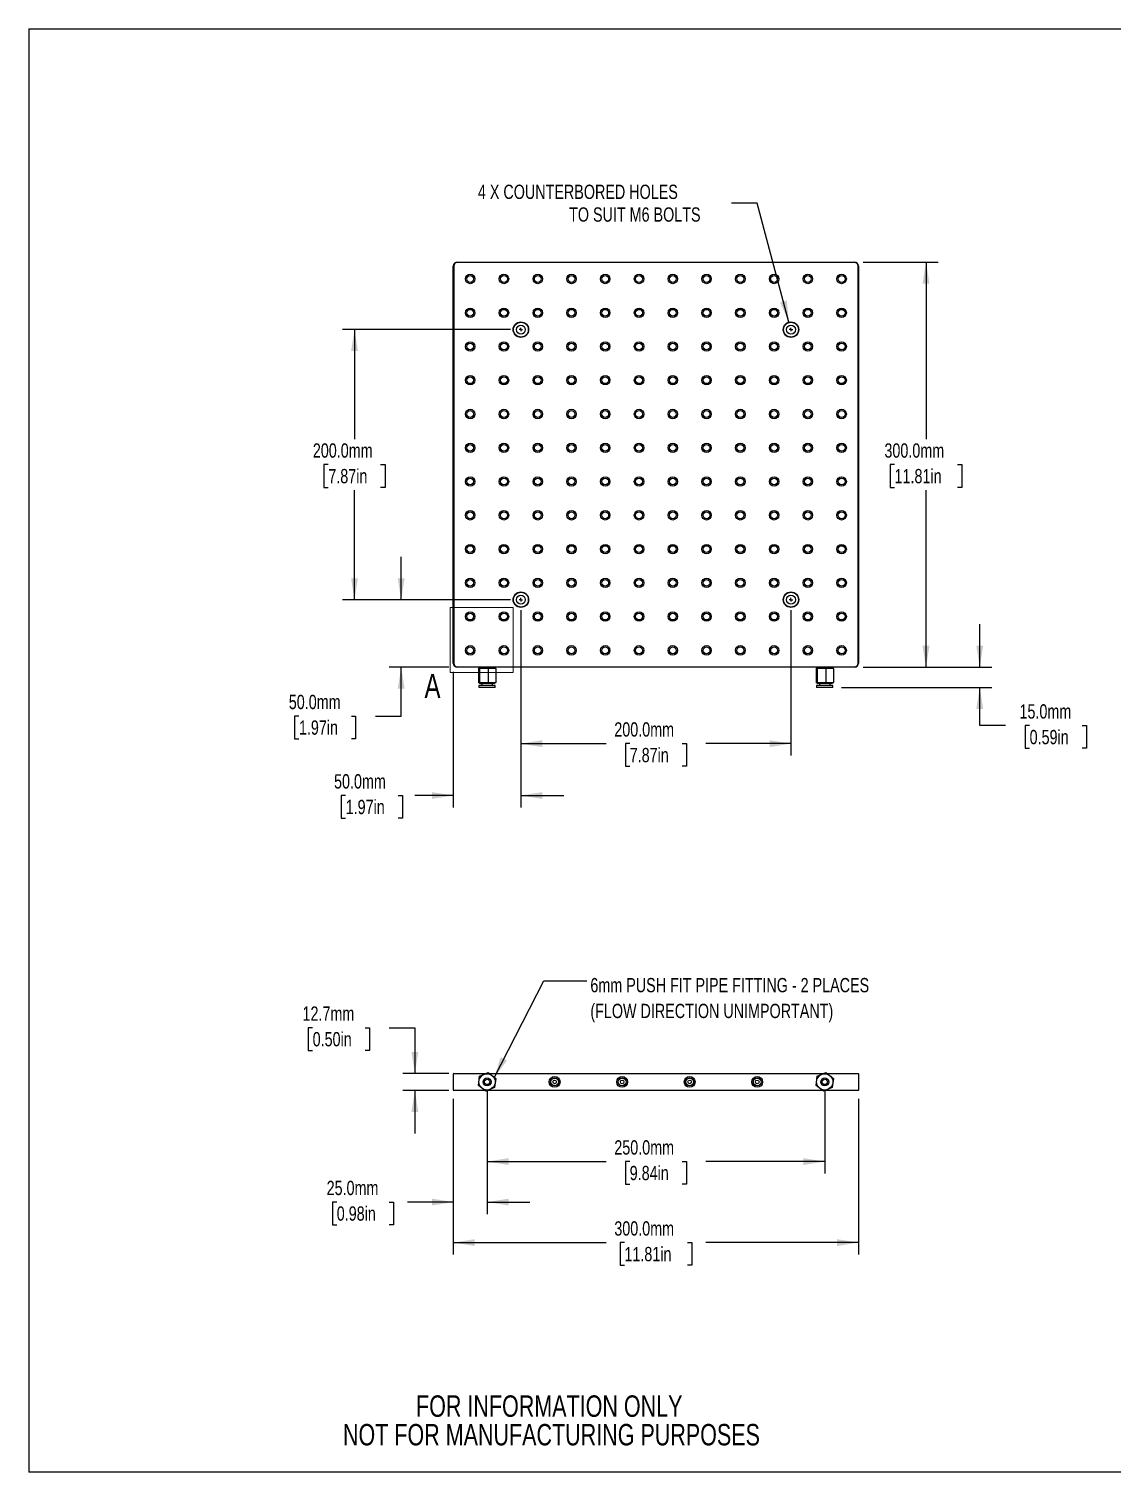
# Model space of a CAD drawing. Header units: millimetres. Extents: x 2 to 278, y 1 to 215.
# Drawn here: x 1.6 to 162, y 0.9 to 214.6 of the extents above; entities that cross this region are included whole.
import ezdxf

# ---------------------------------------------------------------- set-up
doc = ezdxf.new("R2010")
doc.units = ezdxf.units.MM
for name, color, linetype in [('ANNOTATIONS', 8, 'Continuous'), ('FORMAT', 7, 'Continuous'), ('SHEET_FORMAT', 8, 'Continuous')]:
    doc.layers.add(name, color=color, linetype=linetype)
doc.styles.add('SLDTEXTSTYLE0', font='TXT', dxfattribs={"width": 0.75})
doc.dimstyles.new('SLDDIMSTYLE0', dxfattribs={"dimtxt": 2.116667, "dimasz": 3.175, "dimexe": 0, "dimexo": 0.0625, "dimgap": 0.529167, "dimtad": 0, "dimtih": 1, "dimtoh": 1, "dimdec": 1, "dimlfac": 5, "dimrnd": 1e-09, "dimzin": 4, "dimdsep": 46, "dimtxsty": 'SLDTEXTSTYLE0', "dimsah": 1, "dimcen": 0.09, "dimadec": 0, "dimazin": 1, "dimtfac": 1, "dimtdec": 1, "dimtofl": 0, "dimtmove": 0, "dimatfit": 3, "dimfxl": 1, "dimfrac": 2, "dimtolj": 1, "dimtzin": 12, "dimarcsym": 0})
doc.dimstyles.new('SLDDIMSTYLE1', dxfattribs={"dimtxt": 2.116667, "dimasz": 3.175, "dimexe": 0, "dimexo": 0.0625, "dimgap": 0.529167, "dimtad": 0, "dimtih": 1, "dimtoh": 1, "dimdec": 1, "dimlfac": 5, "dimrnd": 1e-09, "dimzin": 4, "dimdsep": 46, "dimtxsty": 'SLDTEXTSTYLE0', "dimsah": 1, "dimcen": 0.09, "dimadec": 0, "dimazin": 1, "dimtfac": 1, "dimtdec": 1, "dimtmove": 0, "dimatfit": 0, "dimfxl": 1, "dimfrac": 2, "dimtolj": 1, "dimtzin": 12, "dimarcsym": 0})
doc.dimstyles.new('SLDDIMSTYLE2', dxfattribs={"dimtxt": 2.116667, "dimasz": 3.175, "dimexe": 0, "dimexo": 0.0625, "dimgap": 0.529167, "dimtad": 0, "dimtih": 1, "dimtoh": 1, "dimdec": 1, "dimlfac": 5, "dimrnd": 1e-09, "dimzin": 12, "dimdsep": 46, "dimtxsty": 'SLDTEXTSTYLE0', "dimsah": 1, "dimcen": 0, "dimadec": 0, "dimazin": 3, "dimtfac": 1, "dimtdec": 1, "dimtofl": 0, "dimtmove": 0, "dimatfit": 3, "dimfxl": 1, "dimfrac": 2, "dimtolj": 1, "dimtzin": 12, "dimarcsym": 0})
doc.dimstyles.new('SLDDIMSTYLE3', dxfattribs={"dimtxt": 2.116667, "dimasz": 3.175, "dimexe": 0, "dimexo": 0.0625, "dimgap": 0.529167, "dimtad": 0, "dimtih": 1, "dimtoh": 1, "dimdec": 1, "dimlfac": 5, "dimrnd": 1e-09, "dimzin": 12, "dimdsep": 46, "dimtxsty": 'SLDTEXTSTYLE0', "dimsah": 1, "dimcen": 0.09, "dimadec": 0, "dimazin": 3, "dimtfac": 1, "dimtdec": 1, "dimtmove": 0, "dimatfit": 0, "dimfxl": 1, "dimfrac": 2, "dimtolj": 1, "dimtzin": 12, "dimarcsym": 0})
doc.dimstyles.new('SLDDIMSTYLE4', dxfattribs={"dimtxt": 0.18, "dimasz": 3.175, "dimexe": 0, "dimexo": 0.0625, "dimgap": 0, "dimtad": 0, "dimtih": 1, "dimtoh": 1, "dimdec": 0, "dimrnd": 1e-09, "dimzin": 0, "dimdsep": 46, "dimtxsty": 'Standard', "dimsah": 1, "dimcen": 0.09, "dimadec": 0, "dimazin": 0, "dimtfac": 3.175, "dimtdec": 0, "dimtofl": 0, "dimtmove": 0, "dimatfit": 3, "dimfxl": 1, "dimfrac": 2, "dimtolj": 1, "dimtzin": 0, "dimarcsym": 0})

# ---------------------------------------------------------------- blocks, each defined once
blk = doc.blocks.new('_D')
at = {"layer": 'FORMAT'}
for p, q in [((125.1, 180.11), (136.21, 180.11)), ((134.43, 180.11), (134.43, 153.9)), ((129.77, 150.11), (129.13, 150.11)), ((129.13, 150.11), (129.13, 146.74)), ((139.09, 150.11), (139.74, 150.11)), ((139.74, 150.11), (139.74, 146.74)), ((129.13, 146.74), (129.77, 146.74)), ((134.43, 120.11), (134.43, 146.31)), ((139.74, 146.74), (139.09, 146.74)), ((125.1, 120.11), (136.21, 120.11))]:
    blk.add_line(p, q, dxfattribs=at)
for points in [[(134.43, 180.11), (133.92, 176.93), (134.94, 176.93)], [(134.43, 120.11), (134.94, 123.28), (133.92, 123.28)]]:
    blk.add_solid(points, dxfattribs=at)
at = {"layer": 'FORMAT', "char_height": 2.117, "attachment_point": 1, "style": 'SLDTEXTSTYLE0'}
for s, insert in [('300.0mm', (128.27, 153.26)), ('11.81in', (129.77, 149.47))]:
    blk.add_mtext(s, dxfattribs=dict(at, insert=insert))
blk = doc.blocks.new('_D_1')
at = {"layer": 'FORMAT'}
for p, q in [((72.91, 170.11), (48.02, 170.11)), ((49.8, 170.11), (49.8, 153.9)), ((45.92, 150.11), (45.27, 150.11)), ((45.27, 150.11), (45.27, 146.74)), ((53.67, 150.11), (54.32, 150.11)), ((54.32, 150.11), (54.32, 146.74)), ((45.27, 146.74), (45.92, 146.74)), ((49.8, 130.11), (49.8, 146.31)), ((54.32, 146.74), (53.67, 146.74)), ((72.91, 130.11), (48.02, 130.11))]:
    blk.add_line(p, q, dxfattribs=at)
for points in [[(49.8, 170.11), (49.29, 166.93), (50.3, 166.93)], [(49.8, 130.11), (50.3, 133.28), (49.29, 133.28)]]:
    blk.add_solid(points, dxfattribs=at)
at = {"layer": 'FORMAT', "char_height": 2.117, "attachment_point": 1, "style": 'SLDTEXTSTYLE0'}
for s, insert in [('200.0mm', (43.63, 153.26)), ('7.87in', (45.92, 149.47))]:
    blk.add_mtext(s, dxfattribs=dict(at, insert=insert))
blk = doc.blocks.new('_D_2')
at = {"layer": 'FORMAT'}
for p, q in [((56.71, 130.11), (56.71, 136.46)), ((72.91, 130.11), (54.93, 130.11)), ((63.76, 120.11), (54.93, 120.11)), ((56.71, 112.86), (56.71, 120.11)), ((41.57, 112.86), (40.93, 112.86)), ((40.93, 112.86), (40.93, 109.5)), ((49.33, 112.86), (49.97, 112.86)), ((49.97, 112.86), (49.97, 109.5)), ((52.9, 112.86), (56.71, 112.86)), ((40.93, 109.5), (41.57, 109.5)), ((49.97, 109.5), (49.33, 109.5))]:
    blk.add_line(p, q, dxfattribs=at)
for points in [[(56.71, 130.11), (57.22, 133.28), (56.2, 133.28)], [(56.71, 120.11), (56.2, 116.93), (57.22, 116.93)]]:
    blk.add_solid(points, dxfattribs=at)
at = {"layer": 'FORMAT', "char_height": 2.117, "attachment_point": 1, "style": 'SLDTEXTSTYLE0'}
for s, insert in [('50.0mm', (40.07, 116.02)), ('1.97in', (41.57, 112.23))]:
    blk.add_mtext(s, dxfattribs=dict(at, insert=insert))
blk = doc.blocks.new('_D_3')
at = {"layer": 'FORMAT'}
for p, q in [((142.39, 120.11), (142.39, 126.46)), ((125.1, 120.11), (144.16, 120.11)), ((121.9, 117.11), (144.16, 117.11)), ((142.39, 111.46), (142.39, 117.11)), ((146.2, 111.46), (142.39, 111.46)), ((149.77, 111.46), (149.12, 111.46)), ((149.12, 111.46), (149.12, 108.1)), ((157.53, 111.46), (158.17, 111.46)), ((158.17, 111.46), (158.17, 108.1)), ((149.12, 108.1), (149.77, 108.1)), ((158.17, 108.1), (157.53, 108.1))]:
    blk.add_line(p, q, dxfattribs=at)
for points in [[(142.39, 120.11), (142.89, 123.28), (141.88, 123.28)], [(142.39, 117.11), (141.88, 113.93), (142.89, 113.93)]]:
    blk.add_solid(points, dxfattribs=at)
at = {"layer": 'FORMAT', "char_height": 2.117, "attachment_point": 1, "style": 'SLDTEXTSTYLE0'}
for s, insert in [('15.0mm', (148.27, 114.62)), ('0.59in', (149.77, 110.82))]:
    blk.add_mtext(s, dxfattribs=dict(at, insert=insert))
blk = doc.blocks.new('_D_4')
at = {"layer": 'FORMAT'}
for p, q in [((74.43, 128.58), (74.43, 99.33)), ((64.43, 119.44), (64.43, 99.33)), ((48.49, 101.11), (47.84, 101.11)), ((47.84, 101.11), (47.84, 97.74)), ((56.24, 101.11), (56.89, 101.11)), ((56.89, 101.11), (56.89, 97.74)), ((64.43, 101.11), (58.74, 101.11)), ((74.43, 101.11), (80.78, 101.11)), ((47.84, 97.74), (48.49, 97.74)), ((56.89, 97.74), (56.24, 97.74))]:
    blk.add_line(p, q, dxfattribs=at)
for points in [[(64.43, 101.11), (61.26, 101.61), (61.26, 100.6)], [(74.43, 101.11), (77.61, 100.6), (77.61, 101.61)]]:
    blk.add_solid(points, dxfattribs=at)
at = {"layer": 'FORMAT', "char_height": 2.117, "attachment_point": 1, "style": 'SLDTEXTSTYLE0'}
for s, insert in [('50.0mm', (46.77, 104.26)), ('1.97in', (48.49, 100.47))]:
    blk.add_mtext(s, dxfattribs=dict(at, insert=insert))
blk = doc.blocks.new('_D_5')
at = {"layer": 'FORMAT'}
for p, q in [((74.43, 128.58), (74.43, 107.01)), ((114.43, 128.58), (114.43, 107.01)), ((74.43, 108.79), (87.06, 108.79)), ((90.55, 108.79), (89.91, 108.79)), ((89.91, 108.79), (89.91, 105.43)), ((98.31, 108.79), (98.95, 108.79)), ((98.95, 108.79), (98.95, 105.43)), ((114.43, 108.79), (101.81, 108.79)), ((89.91, 105.43), (90.55, 105.43)), ((98.95, 105.43), (98.31, 105.43))]:
    blk.add_line(p, q, dxfattribs=at)
for points in [[(74.43, 108.79), (77.61, 108.28), (77.61, 109.3)], [(114.43, 108.79), (111.26, 109.3), (111.26, 108.28)]]:
    blk.add_solid(points, dxfattribs=at)
at = {"layer": 'FORMAT', "char_height": 2.117, "attachment_point": 1, "style": 'SLDTEXTSTYLE0'}
for s, insert in [('200.0mm', (88.27, 111.95)), ('7.87in', (90.55, 108.16))]:
    blk.add_mtext(s, dxfattribs=dict(at, insert=insert))
blk = doc.blocks.new('_D_6')
at = {"layer": 'FORMAT'}
for p, q in [((109.41, 188.84), (105.6, 188.84)), ((114.13, 171.22), (109.41, 188.84))]:
    blk.add_line(p, q, dxfattribs=at)
blk.add_solid([(114.13, 171.22), (113.8, 174.41), (112.82, 174.15)], dxfattribs=at)
at = {"layer": 'FORMAT', "char_height": 2.1167, "attachment_point": 1, "style": 'SLDTEXTSTYLE0'}
for s, insert in [('4 X COUNTERBORED HOLES', (68.07, 191.57)), ('TO SUIT M6 BOLTS', (81.58, 188.21))]:
    blk.add_mtext(s, dxfattribs=dict(at, insert=insert))
blk = doc.blocks.new('SW_CENTERMARKSYMBOL_0')
at = {"layer": 'FORMAT', "color": 0}
for q in [(-0.254, 0), (0, 0.254), (0, -0.254), (0.254, 0)]:
    blk.add_line((0, 0), q, dxfattribs=at)
blk = doc.blocks.new('SW_CENTERMARKSYMBOL_1')
at = {"layer": 'FORMAT', "color": 0}
for q in [(-0.254, 0), (0, 0.254), (0, -0.254), (0.254, 0)]:
    blk.add_line((0, 0), q, dxfattribs=at)
blk = doc.blocks.new('SW_CENTERMARKSYMBOL_2')
at = {"layer": 'FORMAT', "color": 0}
for q in [(-0.254, 0), (0, 0.254), (0, -0.254), (0.254, 0)]:
    blk.add_line((0, 0), q, dxfattribs=at)
blk = doc.blocks.new('SW_CENTERMARKSYMBOL_3')
at = {"layer": 'FORMAT', "color": 0}
for q in [(-0.254, 0), (0, 0.254), (0, -0.254), (0.254, 0)]:
    blk.add_line((0, 0), q, dxfattribs=at)
blk = doc.blocks.new('_D_7')
at = {"layer": 'FORMAT'}
for p, q in [((64.43, 56.21), (64.43, 33.12)), ((124.43, 56.21), (124.43, 33.12)), ((64.43, 34.9), (87.06, 34.9)), ((89.77, 34.9), (89.13, 34.9)), ((89.13, 34.9), (89.13, 31.53)), ((99.09, 34.9), (99.74, 34.9)), ((99.74, 34.9), (99.74, 31.53)), ((124.43, 34.9), (101.81, 34.9)), ((89.13, 31.53), (89.77, 31.53)), ((99.74, 31.53), (99.09, 31.53))]:
    blk.add_line(p, q, dxfattribs=at)
for points in [[(64.43, 34.9), (67.61, 34.39), (67.61, 35.4)], [(124.43, 34.9), (121.26, 35.4), (121.26, 34.39)]]:
    blk.add_solid(points, dxfattribs=at)
at = {"layer": 'FORMAT', "char_height": 2.117, "attachment_point": 1, "style": 'SLDTEXTSTYLE0'}
for s, insert in [('300.0mm', (88.27, 38.05)), ('11.81in', (89.77, 34.26))]:
    blk.add_mtext(s, dxfattribs=dict(at, insert=insert))
blk = doc.blocks.new('_D_8')
at = {"layer": 'FORMAT'}
for p, q in [((69.43, 57.42), (69.43, 45.12)), ((119.43, 57.42), (119.43, 45.12)), ((69.43, 46.9), (87.06, 46.9)), ((90.55, 46.9), (89.91, 46.9)), ((89.91, 46.9), (89.91, 43.53)), ((98.31, 46.9), (98.95, 46.9)), ((98.95, 46.9), (98.95, 43.53)), ((119.43, 46.9), (101.81, 46.9)), ((89.91, 43.53), (90.55, 43.53)), ((98.95, 43.53), (98.31, 43.53))]:
    blk.add_line(p, q, dxfattribs=at)
for points in [[(69.43, 46.9), (72.61, 46.39), (72.61, 47.4)], [(119.43, 46.9), (116.26, 47.4), (116.26, 46.39)]]:
    blk.add_solid(points, dxfattribs=at)
at = {"layer": 'FORMAT', "char_height": 2.117, "attachment_point": 1, "style": 'SLDTEXTSTYLE0'}
for s, insert in [('250.0mm', (88.27, 50.05)), ('9.84in', (90.55, 46.26))]:
    blk.add_mtext(s, dxfattribs=dict(at, insert=insert))
blk = doc.blocks.new('_D_9')
at = {"layer": 'FORMAT'}
for p, q in [((64.43, 56.21), (64.43, 39.12)), ((69.43, 57.42), (69.43, 39.12)), ((47.17, 40.9), (46.53, 40.9)), ((46.53, 40.9), (46.53, 37.53)), ((54.93, 40.9), (55.57, 40.9)), ((55.57, 40.9), (55.57, 37.53)), ((64.43, 40.9), (57.64, 40.9)), ((69.43, 40.9), (75.78, 40.9)), ((46.53, 37.53), (47.17, 37.53)), ((55.57, 37.53), (54.93, 37.53))]:
    blk.add_line(p, q, dxfattribs=at)
for points in [[(64.43, 40.9), (61.26, 41.4), (61.26, 40.39)], [(69.43, 40.9), (72.61, 40.39), (72.61, 41.4)]]:
    blk.add_solid(points, dxfattribs=at)
at = {"layer": 'FORMAT', "char_height": 2.117, "attachment_point": 1, "style": 'SLDTEXTSTYLE0'}
for s, insert in [('25.0mm', (45.67, 44.05)), ('0.98in', (47.17, 40.26))]:
    blk.add_mtext(s, dxfattribs=dict(at, insert=insert))
blk = doc.blocks.new('_D_10')
at = {"layer": 'FORMAT'}
for p, q in [((43.6, 66.71), (42.95, 66.71)), ((42.95, 66.71), (42.95, 63.35)), ((51.36, 66.71), (52, 66.71)), ((52, 66.71), (52, 63.35)), ((54.93, 66.71), (58.74, 66.71)), ((58.74, 66.71), (58.74, 59.96)), ((42.95, 63.35), (43.6, 63.35)), ((52, 63.35), (51.36, 63.35)), ((63.76, 59.96), (56.96, 59.96)), ((63.76, 57.42), (56.96, 57.42)), ((58.74, 57.42), (58.74, 51.07))]:
    blk.add_line(p, q, dxfattribs=at)
for points in [[(58.74, 59.96), (59.25, 63.14), (58.23, 63.14)], [(58.74, 57.42), (58.23, 54.25), (59.25, 54.25)]]:
    blk.add_solid(points, dxfattribs=at)
at = {"layer": 'FORMAT', "char_height": 2.117, "attachment_point": 1, "style": 'SLDTEXTSTYLE0'}
for s, insert in [('12.7mm', (42.1, 69.87)), ('0.50in', (43.6, 66.08))]:
    blk.add_mtext(s, dxfattribs=dict(at, insert=insert))

msp = doc.modelspace()

# ---------------------------------------------------------------- linework, layer by layer
at = {"color": 7, "linetype": 'Continuous', "lineweight": 25}
for p, q in [((65.0321845, 180.1055571), (65.0321845, 180.0455571)), ((65.0321845, 180.1055571), (123.8321845, 180.1055571)), ((123.8321845, 180.0455571), (65.0321845, 180.0455571)), ((123.8321845, 180.1055571), (123.8321845, 180.0455571)), ((64.4321845, 179.5055571), (64.4921845, 179.5055571)), ((64.4321845, 120.7055571), (64.4321845, 179.5055571)), ((64.4921845, 179.5055571), (64.4921845, 120.7055571)), ((124.3721845, 120.7055571), (124.3721845, 179.5055571)), ((124.4321845, 179.5055571), (124.3721845, 179.5055571)), ((124.4321845, 179.5055571), (124.4321845, 120.7055571)), ((64.4921845, 120.7055571), (64.4321845, 120.7055571)), ((65.0321845, 120.1655571), (123.8321845, 120.1655571)), ((65.0321845, 120.1655571), (65.0321845, 120.1055571)), ((69.5188078, 120.1055571), (65.0321845, 120.1055571)), ((68.2753932, 120.1055571), (68.1522295, 119.9055571)), ((68.1522295, 119.9055571), (68.1522295, 117.8210271)), ((68.3325482, 119.9055571), (68.1522295, 119.9055571)), ((68.4383607, 120.1055571), (68.3325482, 119.9055571)), ((69.6125033, 119.9055571), (68.3325482, 119.9055571)), ((68.3325482, 119.9055571), (68.3325482, 117.8210271)), ((69.5188078, 120.1055571), (69.5951521, 120.1055571)), ((69.6125033, 119.9055571), (69.5951521, 120.1055571)), ((69.5951521, 120.1055571), (69.6364437, 120.1055571)), ((69.6125033, 119.9055571), (69.6125033, 117.8210271)), ((70.7121396, 119.9055571), (69.6125033, 119.9055571)), ((119.5188078, 120.1055571), (69.6364437, 120.1055571)), ((70.7121396, 119.9055571), (70.5889759, 120.1055571)), ((70.7121396, 119.9055571), (70.7121396, 117.8210271)), ((118.2753932, 120.1055571), (118.1522295, 119.9055571)), ((118.3325482, 119.9055571), (118.1522295, 119.9055571)), ((118.1522295, 119.9055571), (118.1522295, 117.8210271)), ((118.4383607, 120.1055571), (118.3325482, 119.9055571)), ((119.6125033, 119.9055571), (118.3325482, 119.9055571)), ((118.3325482, 119.9055571), (118.3325482, 117.8210271)), ((119.5188078, 120.1055571), (119.5951521, 120.1055571)), ((119.5951521, 120.1055571), (119.6125033, 119.9055571)), ((119.5951521, 120.1055571), (119.6364437, 120.1055571)), ((119.6125033, 119.9055571), (119.6125033, 117.8210271)), ((120.7121396, 119.9055571), (119.6125033, 119.9055571)), ((123.8321845, 120.1055571), (119.6364437, 120.1055571)), ((120.7121396, 119.9055571), (120.5889759, 120.1055571)), ((120.7121396, 119.9055571), (120.7121396, 117.8210271)), ((123.8321845, 120.1655571), (123.8321845, 120.1055571)), ((124.3721845, 120.7055571), (124.4321845, 120.7055571)), ((68.1522295, 117.8210271), (68.3325482, 117.8210271)), ((68.3655553, 117.7055571), (68.1522295, 117.8210271)), ((68.3325482, 117.8210271), (69.6125033, 117.8210271)), ((68.3325482, 117.8210271), (68.5158209, 117.7055571)), ((68.5158209, 117.7055571), (68.3655553, 117.7055571)), ((69.5824502, 117.7055571), (68.5158209, 117.7055571)), ((68.6321845, 117.7055571), (68.6321845, 117.4055571)), ((69.6125033, 117.8210271), (69.5824502, 117.7055571)), ((70.4988138, 117.7055571), (69.5824502, 117.7055571)), ((69.6125033, 117.8210271), (70.7121396, 117.8210271)), ((70.2321845, 117.4055571), (70.2321845, 117.7055571)), ((70.7121396, 117.8210271), (70.4988138, 117.7055571)), ((118.3655553, 117.7055571), (118.1522295, 117.8210271)), ((118.1522295, 117.8210271), (118.3325482, 117.8210271)), ((118.3325482, 117.8210271), (119.6125033, 117.8210271)), ((118.5158209, 117.7055571), (118.3325482, 117.8210271)), ((118.5158209, 117.7055571), (118.3655553, 117.7055571)), ((119.5824502, 117.7055571), (118.5158209, 117.7055571)), ((118.6321845, 117.7055571), (118.6321845, 117.4055571)), ((119.6125033, 117.8210271), (119.5824502, 117.7055571)), ((120.4988138, 117.7055571), (119.5824502, 117.7055571)), ((119.6125033, 117.8210271), (120.7121396, 117.8210271)), ((120.2321845, 117.4055571), (120.2321845, 117.7055571)), ((120.7121396, 117.8210271), (120.4988138, 117.7055571)), ((68.2321845, 117.4055571), (68.2321845, 117.1055571)), ((68.3973886, 117.4055571), (68.2321845, 117.4055571)), ((68.3973886, 117.1055571), (68.2321845, 117.1055571)), ((70.6321845, 117.4055571), (68.3973886, 117.4055571)), ((70.6321845, 117.1055571), (68.3973886, 117.1055571)), ((70.6321845, 117.1055571), (70.6321845, 117.4055571)), ((118.2321845, 117.4055571), (118.2321845, 117.1055571)), ((119.4409976, 117.4055571), (118.2321845, 117.4055571)), ((119.4409976, 117.1055571), (118.2321845, 117.1055571)), ((120.6321845, 117.4055571), (119.4409976, 117.4055571)), ((120.6321845, 117.1055571), (119.4409976, 117.1055571)), ((120.6321845, 117.1055571), (120.6321845, 117.4055571)), ((64.4921845, 59.9622719), (64.4321845, 59.9022719)), ((65.0321845, 59.9022719), (64.4321845, 59.9022719)), ((64.4321845, 59.9022719), (64.4321845, 57.4822719)), ((64.4921845, 59.9622719), (65.0321845, 59.9622719)), ((65.0321845, 59.9622719), (69.3620488, 59.9622719)), ((69.217358, 59.9022719), (65.0321845, 59.9022719)), ((68.3325482, 59.5353614), (69.6125033, 60.0661297)), ((69.6125033, 60.0661297), (69.5883452, 59.8820676)), ((69.6125033, 60.0661297), (70.7121396, 59.2230402)), ((69.7479643, 59.9622719), (119.3620488, 59.9622719)), ((119.217358, 59.9022719), (69.8262219, 59.9022719)), ((118.3325482, 59.5353614), (119.6125033, 60.0661297)), ((119.6125033, 60.0661297), (119.5883452, 59.8820676)), ((119.6125033, 60.0661297), (120.7121396, 59.2230402)), ((119.7479643, 59.9622719), (123.8321845, 59.9622719)), ((123.8321845, 59.9022719), (119.8262219, 59.9022719)), ((123.8321845, 59.9622719), (124.3721845, 59.9622719)), ((124.4321845, 59.9022719), (123.8321845, 59.9022719)), ((124.3721845, 59.9622719), (124.4321845, 59.9022719)), ((124.4321845, 59.9022719), (124.4321845, 57.4822719)), ((68.1522295, 58.1615036), (68.3325482, 59.5353614)), ((68.3237109, 58.2326131), (68.1522295, 58.1615036)), ((69.2518658, 57.3184141), (68.1522295, 58.1615036)), ((68.3325482, 59.5353614), (68.4798715, 59.4224088)), ((70.5318209, 57.8491824), (69.2518658, 57.3184141)), ((70.3844976, 57.962135), (70.5318209, 57.8491824)), ((70.7121396, 59.2230402), (70.5318209, 57.8491824)), ((70.7121396, 59.2230402), (70.5406582, 59.1519307)), ((118.1522295, 58.1615036), (118.3325482, 59.5353614)), ((118.3237109, 58.2326131), (118.1522295, 58.1615036)), ((119.2518658, 57.3184141), (118.1522295, 58.1615036)), ((118.4798715, 59.4224088), (118.3325482, 59.5353614)), ((120.5318209, 57.8491824), (119.2518658, 57.3184141)), ((120.5318209, 57.8491824), (120.3844976, 57.962135)), ((120.7121396, 59.2230402), (120.5318209, 57.8491824)), ((120.7121396, 59.2230402), (120.5406582, 59.1519307)), ((64.4321845, 57.4822719), (65.0321845, 57.4822719)), ((64.4321845, 57.4822719), (64.4921845, 57.4222719)), ((65.0321845, 57.4222719), (64.4921845, 57.4222719)), ((65.0321845, 57.4822719), (69.0381472, 57.4822719)), ((69.1164048, 57.4222719), (65.0321845, 57.4222719)), ((69.2760239, 57.5024762), (69.2518658, 57.3184141)), ((119.1164048, 57.4222719), (69.5023203, 57.4222719)), ((69.6470111, 57.4822719), (119.0381472, 57.4822719)), ((119.2760239, 57.5024762), (119.2518658, 57.3184141)), ((123.8321845, 57.4222719), (119.5023203, 57.4222719)), ((119.6470111, 57.4822719), (123.8321845, 57.4822719)), ((123.8321845, 57.4822719), (124.4321845, 57.4822719)), ((124.3721845, 57.4222719), (123.8321845, 57.4222719)), ((124.4321845, 57.4822719), (124.3721845, 57.4222719))]:
    msp.add_line(p, q, dxfattribs=at)
at = {"color": 7, "linetype": 'Continuous', "lineweight": 18}
for p, q in [((63.9545471, 128.9555571), (73.2821845, 128.9555571)), ((63.9545471, 119.3119001), (63.9545471, 128.9555571)), ((73.2821845, 119.3119001), (73.2821845, 128.9555571)), ((63.9545471, 119.3119001), (73.2821845, 119.3119001))]:
    msp.add_line(p, q, dxfattribs=at)
at = {"color": 7, "linetype": 'Continuous', "lineweight": 25}
for centre, radius in [((66.9321845, 177.6055571), 0.7), ((66.9321845, 177.6055571), 0.5), ((71.9321845, 177.6055571), 0.7), ((71.9321845, 177.6055571), 0.5), ((76.9321845, 177.6055571), 0.7), ((76.9321845, 177.6055571), 0.5), ((81.9321845, 177.6055571), 0.7), ((81.9321845, 177.6055571), 0.5), ((86.9321845, 177.6055571), 0.7), ((86.9321845, 177.6055571), 0.5), ((91.9321845, 177.6055571), 0.7), ((91.9321845, 177.6055571), 0.5), ((96.9321845, 177.6055571), 0.7), ((96.9321845, 177.6055571), 0.5), ((101.9321845, 177.6055571), 0.7), ((101.9321845, 177.6055571), 0.5), ((106.9321845, 177.6055571), 0.7), ((106.9321845, 177.6055571), 0.5), ((111.9321845, 177.6055571), 0.7), ((111.9321845, 177.6055571), 0.5), ((116.9321845, 177.6055571), 0.7), ((116.9321845, 177.6055571), 0.5), ((121.9321845, 177.6055571), 0.7), ((121.9321845, 177.6055571), 0.5), ((66.9321845, 172.6055571), 0.7), ((71.9321845, 172.6055571), 0.7), ((76.9321845, 172.6055571), 0.7), ((81.9321845, 172.6055571), 0.7), ((86.9321845, 172.6055571), 0.7), ((91.9321845, 172.6055571), 0.7), ((96.9321845, 172.6055571), 0.7), ((101.9321845, 172.6055571), 0.7), ((106.9321845, 172.6055571), 0.7), ((111.9321845, 172.6055571), 0.7), ((116.9321845, 172.6055571), 0.7), ((121.9321845, 172.6055571), 0.7), ((66.9321845, 172.6055571), 0.5), ((71.9321845, 172.6055571), 0.5), ((74.4321845, 170.1055571), 1.15), ((74.4321845, 170.1055571), 1.1), ((76.9321845, 172.6055571), 0.5), ((81.9321845, 172.6055571), 0.5), ((86.9321845, 172.6055571), 0.5), ((91.9321845, 172.6055571), 0.5), ((96.9321845, 172.6055571), 0.5), ((101.9321845, 172.6055571), 0.5), ((106.9321845, 172.6055571), 0.5), ((111.9321845, 172.6055571), 0.5), ((114.4321845, 170.1055571), 1.15), ((114.4321845, 170.1055571), 1.1), ((116.9321845, 172.6055571), 0.5), ((121.9321845, 172.6055571), 0.5), ((74.4321845, 170.1055571), 0.66), ((114.4321845, 170.1055571), 0.66), ((66.9321845, 167.6055571), 0.7), ((66.9321845, 167.6055571), 0.5), ((71.9321845, 167.6055571), 0.7), ((71.9321845, 167.6055571), 0.5), ((76.9321845, 167.6055571), 0.7), ((76.9321845, 167.6055571), 0.5), ((81.9321845, 167.6055571), 0.7), ((81.9321845, 167.6055571), 0.5), ((86.9321845, 167.6055571), 0.7), ((86.9321845, 167.6055571), 0.5), ((91.9321845, 167.6055571), 0.7), ((91.9321845, 167.6055571), 0.5), ((96.9321845, 167.6055571), 0.7), ((96.9321845, 167.6055571), 0.5), ((101.9321845, 167.6055571), 0.7), ((101.9321845, 167.6055571), 0.5), ((106.9321845, 167.6055571), 0.7), ((106.9321845, 167.6055571), 0.5), ((111.9321845, 167.6055571), 0.7), ((111.9321845, 167.6055571), 0.5), ((116.9321845, 167.6055571), 0.7), ((116.9321845, 167.6055571), 0.5), ((121.9321845, 167.6055571), 0.7), ((121.9321845, 167.6055571), 0.5), ((66.9321845, 162.6055571), 0.7), ((66.9321845, 162.6055571), 0.5), ((71.9321845, 162.6055571), 0.7), ((71.9321845, 162.6055571), 0.5), ((76.9321845, 162.6055571), 0.7), ((76.9321845, 162.6055571), 0.5), ((81.9321845, 162.6055571), 0.7), ((81.9321845, 162.6055571), 0.5), ((86.9321845, 162.6055571), 0.7), ((86.9321845, 162.6055571), 0.5), ((91.9321845, 162.6055571), 0.7), ((91.9321845, 162.6055571), 0.5), ((96.9321845, 162.6055571), 0.7), ((96.9321845, 162.6055571), 0.5), ((101.9321845, 162.6055571), 0.7), ((101.9321845, 162.6055571), 0.5), ((106.9321845, 162.6055571), 0.7), ((106.9321845, 162.6055571), 0.5), ((111.9321845, 162.6055571), 0.7), ((111.9321845, 162.6055571), 0.5), ((116.9321845, 162.6055571), 0.7), ((116.9321845, 162.6055571), 0.5), ((121.9321845, 162.6055571), 0.7), ((121.9321845, 162.6055571), 0.5), ((66.9321845, 157.6055571), 0.7), ((71.9321845, 157.6055571), 0.7), ((76.9321845, 157.6055571), 0.7), ((81.9321845, 157.6055571), 0.7), ((86.9321845, 157.6055571), 0.7), ((91.9321845, 157.6055571), 0.7), ((96.9321845, 157.6055571), 0.7), ((101.9321845, 157.6055571), 0.7), ((106.9321845, 157.6055571), 0.7), ((111.9321845, 157.6055571), 0.7), ((116.9321845, 157.6055571), 0.7), ((121.9321845, 157.6055571), 0.7), ((66.9321845, 157.6055571), 0.5), ((71.9321845, 157.6055571), 0.5), ((76.9321845, 157.6055571), 0.5), ((81.9321845, 157.6055571), 0.5), ((86.9321845, 157.6055571), 0.5), ((91.9321845, 157.6055571), 0.5), ((96.9321845, 157.6055571), 0.5), ((101.9321845, 157.6055571), 0.5), ((106.9321845, 157.6055571), 0.5), ((111.9321845, 157.6055571), 0.5), ((116.9321845, 157.6055571), 0.5), ((121.9321845, 157.6055571), 0.5), ((66.9321845, 152.6055571), 0.7), ((66.9321845, 152.6055571), 0.5), ((71.9321845, 152.6055571), 0.7), ((71.9321845, 152.6055571), 0.5), ((76.9321845, 152.6055571), 0.7), ((76.9321845, 152.6055571), 0.5), ((81.9321845, 152.6055571), 0.7), ((81.9321845, 152.6055571), 0.5), ((86.9321845, 152.6055571), 0.7), ((86.9321845, 152.6055571), 0.5), ((91.9321845, 152.6055571), 0.7), ((91.9321845, 152.6055571), 0.5), ((96.9321845, 152.6055571), 0.7), ((96.9321845, 152.6055571), 0.5), ((101.9321845, 152.6055571), 0.7), ((101.9321845, 152.6055571), 0.5), ((106.9321845, 152.6055571), 0.7), ((106.9321845, 152.6055571), 0.5), ((111.9321845, 152.6055571), 0.7), ((111.9321845, 152.6055571), 0.5), ((116.9321845, 152.6055571), 0.7), ((116.9321845, 152.6055571), 0.5), ((121.9321845, 152.6055571), 0.7), ((121.9321845, 152.6055571), 0.5), ((66.9321845, 147.6055571), 0.7), ((66.9321845, 147.6055571), 0.5), ((71.9321845, 147.6055571), 0.7), ((71.9321845, 147.6055571), 0.5), ((76.9321845, 147.6055571), 0.7), ((76.9321845, 147.6055571), 0.5), ((81.9321845, 147.6055571), 0.7), ((81.9321845, 147.6055571), 0.5), ((86.9321845, 147.6055571), 0.7), ((86.9321845, 147.6055571), 0.5), ((91.9321845, 147.6055571), 0.7), ((91.9321845, 147.6055571), 0.5), ((96.9321845, 147.6055571), 0.7), ((96.9321845, 147.6055571), 0.5), ((101.9321845, 147.6055571), 0.7), ((101.9321845, 147.6055571), 0.5), ((106.9321845, 147.6055571), 0.7), ((106.9321845, 147.6055571), 0.5), ((111.9321845, 147.6055571), 0.7), ((111.9321845, 147.6055571), 0.5), ((116.9321845, 147.6055571), 0.7), ((116.9321845, 147.6055571), 0.5), ((121.9321845, 147.6055571), 0.7), ((121.9321845, 147.6055571), 0.5), ((66.9321845, 142.6055571), 0.7), ((71.9321845, 142.6055571), 0.7), ((76.9321845, 142.6055571), 0.7), ((81.9321845, 142.6055571), 0.7), ((86.9321845, 142.6055571), 0.7), ((91.9321845, 142.6055571), 0.7), ((96.9321845, 142.6055571), 0.7), ((101.9321845, 142.6055571), 0.7), ((106.9321845, 142.6055571), 0.7), ((111.9321845, 142.6055571), 0.7), ((116.9321845, 142.6055571), 0.7), ((121.9321845, 142.6055571), 0.7), ((66.9321845, 142.6055571), 0.5), ((71.9321845, 142.6055571), 0.5), ((76.9321845, 142.6055571), 0.5), ((81.9321845, 142.6055571), 0.5), ((86.9321845, 142.6055571), 0.5), ((91.9321845, 142.6055571), 0.5), ((96.9321845, 142.6055571), 0.5), ((101.9321845, 142.6055571), 0.5), ((106.9321845, 142.6055571), 0.5), ((111.9321845, 142.6055571), 0.5), ((116.9321845, 142.6055571), 0.5), ((121.9321845, 142.6055571), 0.5), ((66.9321845, 137.6055571), 0.7), ((66.9321845, 137.6055571), 0.5), ((71.9321845, 137.6055571), 0.7), ((71.9321845, 137.6055571), 0.5), ((76.9321845, 137.6055571), 0.7), ((76.9321845, 137.6055571), 0.5), ((81.9321845, 137.6055571), 0.7), ((81.9321845, 137.6055571), 0.5), ((86.9321845, 137.6055571), 0.7), ((86.9321845, 137.6055571), 0.5), ((91.9321845, 137.6055571), 0.7), ((91.9321845, 137.6055571), 0.5), ((96.9321845, 137.6055571), 0.7), ((96.9321845, 137.6055571), 0.5), ((101.9321845, 137.6055571), 0.7), ((101.9321845, 137.6055571), 0.5), ((106.9321845, 137.6055571), 0.7), ((106.9321845, 137.6055571), 0.5), ((111.9321845, 137.6055571), 0.7), ((111.9321845, 137.6055571), 0.5), ((116.9321845, 137.6055571), 0.7), ((116.9321845, 137.6055571), 0.5), ((121.9321845, 137.6055571), 0.7), ((121.9321845, 137.6055571), 0.5), ((66.9321845, 132.6055571), 0.7), ((66.9321845, 132.6055571), 0.5), ((71.9321845, 132.6055571), 0.7), ((71.9321845, 132.6055571), 0.5), ((76.9321845, 132.6055571), 0.7), ((76.9321845, 132.6055571), 0.5), ((81.9321845, 132.6055571), 0.7), ((81.9321845, 132.6055571), 0.5), ((86.9321845, 132.6055571), 0.7), ((86.9321845, 132.6055571), 0.5), ((91.9321845, 132.6055571), 0.7), ((91.9321845, 132.6055571), 0.5), ((96.9321845, 132.6055571), 0.7), ((96.9321845, 132.6055571), 0.5), ((101.9321845, 132.6055571), 0.7), ((101.9321845, 132.6055571), 0.5), ((106.9321845, 132.6055571), 0.7), ((106.9321845, 132.6055571), 0.5), ((111.9321845, 132.6055571), 0.7), ((111.9321845, 132.6055571), 0.5), ((116.9321845, 132.6055571), 0.7), ((116.9321845, 132.6055571), 0.5), ((121.9321845, 132.6055571), 0.7), ((121.9321845, 132.6055571), 0.5), ((74.4321845, 130.1055571), 1.15), ((74.4321845, 130.1055571), 1.1), ((74.4321845, 130.1055571), 0.66), ((114.4321845, 130.1055571), 1.15), ((114.4321845, 130.1055571), 1.1), ((114.4321845, 130.1055571), 0.66), ((66.9321845, 127.6055571), 0.7), ((71.9321845, 127.6055571), 0.7), ((76.9321845, 127.6055571), 0.7), ((81.9321845, 127.6055571), 0.7), ((86.9321845, 127.6055571), 0.7), ((91.9321845, 127.6055571), 0.7), ((96.9321845, 127.6055571), 0.7), ((101.9321845, 127.6055571), 0.7), ((106.9321845, 127.6055571), 0.7), ((111.9321845, 127.6055571), 0.7), ((116.9321845, 127.6055571), 0.7), ((121.9321845, 127.6055571), 0.7), ((66.9321845, 127.6055571), 0.5), ((71.9321845, 127.6055571), 0.5), ((76.9321845, 127.6055571), 0.5), ((81.9321845, 127.6055571), 0.5), ((86.9321845, 127.6055571), 0.5), ((91.9321845, 127.6055571), 0.5), ((96.9321845, 127.6055571), 0.5), ((101.9321845, 127.6055571), 0.5), ((106.9321845, 127.6055571), 0.5), ((111.9321845, 127.6055571), 0.5), ((116.9321845, 127.6055571), 0.5), ((121.9321845, 127.6055571), 0.5), ((66.9321845, 122.6055571), 0.7), ((66.9321845, 122.6055571), 0.5), ((71.9321845, 122.6055571), 0.7), ((71.9321845, 122.6055571), 0.5), ((76.9321845, 122.6055571), 0.7), ((76.9321845, 122.6055571), 0.5), ((81.9321845, 122.6055571), 0.7), ((81.9321845, 122.6055571), 0.5), ((86.9321845, 122.6055571), 0.7), ((86.9321845, 122.6055571), 0.5), ((91.9321845, 122.6055571), 0.7), ((91.9321845, 122.6055571), 0.5), ((96.9321845, 122.6055571), 0.7), ((96.9321845, 122.6055571), 0.5), ((101.9321845, 122.6055571), 0.7), ((101.9321845, 122.6055571), 0.5), ((106.9321845, 122.6055571), 0.7), ((106.9321845, 122.6055571), 0.5), ((111.9321845, 122.6055571), 0.7), ((111.9321845, 122.6055571), 0.5), ((116.9321845, 122.6055571), 0.7), ((116.9321845, 122.6055571), 0.5), ((121.9321845, 122.6055571), 0.7), ((121.9321845, 122.6055571), 0.5), ((69.4321845, 58.6922719), 1.2), ((119.4321845, 58.6922719), 1.2), ((69.4321845, 58.6922719), 0.6), ((69.4321845, 58.6922719), 0.4), ((79.4321845, 58.6922719), 0.8), ((79.4321845, 58.6922719), 0.6), ((79.4321845, 58.6922719), 0.574), ((79.4321845, 58.6922719), 0.266), ((89.4321845, 58.6922719), 0.8), ((89.4321845, 58.6922719), 0.6), ((89.4321845, 58.6922719), 0.574), ((89.4321845, 58.6922719), 0.266), ((99.4321845, 58.6922719), 0.8), ((99.4321845, 58.6922719), 0.6), ((99.4321845, 58.6922719), 0.574), ((99.4321845, 58.6922719), 0.266), ((109.4321845, 58.6922719), 0.8), ((109.4321845, 58.6922719), 0.6), ((109.4321845, 58.6922719), 0.574), ((109.4321845, 58.6922719), 0.266), ((119.4321845, 58.6922719), 0.6), ((119.4321845, 58.6922719), 0.4)]:
    msp.add_circle(centre, radius, dxfattribs=at)
for centre, radius, start, end in [((65.0321845, 179.5055571), 0.6, 90, 180), ((65.0321845, 179.5055571), 0.54, 90, 180), ((123.8321845, 179.5055571), 0.6, 0, 90), ((123.8321845, 179.5055571), 0.54, 0, 90), ((65.0321845, 120.7055571), 0.6, 180, 270), ((65.0321845, 120.7055571), 0.54, 180, 270), ((123.8321845, 120.7055571), 0.54, 270, 0), ((123.8321845, 120.7055571), 0.6, 270, 0)]:
    msp.add_arc(centre, radius, start, end, dxfattribs=at)
at = {"layer": 'SHEET_FORMAT'}
for p, q in [((1.5793501, 214.64538), (277.9892068, 214.64538)), ((1.5793501, 214.64538), (1.5793501, 0.9031643)), ((277.9892068, 0.9031643), (1.5793501, 0.9031643))]:
    msp.add_line(p, q, dxfattribs=at)

# ---------------------------------------------------------------- block references
at = {"layer": 'FORMAT'}
for name, p in [('SW_CENTERMARKSYMBOL_0', (74.4321845, 170.1055571)), ('SW_CENTERMARKSYMBOL_1', (114.4321845, 170.1055571)), ('SW_CENTERMARKSYMBOL_3', (74.4321845, 130.1055571)), ('SW_CENTERMARKSYMBOL_2', (114.4321845, 130.1055571))]:
    msp.add_blockref(name, p, dxfattribs=at)

# ---------------------------------------------------------------- texts
at = {"color": 7, "linetype": 'Continuous', "lineweight": 18, "insert": (60.1697304, 119.1006524), "char_height": 3.5277778, "attachment_point": 1, "style": 'SLDTEXTSTYLE0'}
msp.add_mtext('A', dxfattribs=at)
at = {"layer": 'ANNOTATIONS', "char_height": 3.175, "attachment_point": 2, "style": 'SLDTEXTSTYLE0'}
for s, insert in [('FOR INFORMATION ONLY', (78.6379188, 12.270451)), ('NOT FOR MANUFACTURING PURPOSES', (78.9620313, 8.0371178))]:
    msp.add_mtext(s, dxfattribs=dict(at, insert=insert))
at = {"layer": 'FORMAT', "char_height": 2.116666667, "attachment_point": 1, "style": 'SLDTEXTSTYLE0'}
for s, insert in [('6mm PUSH FIT PIPE FITTING - 2 PLACES', (84.7245948, 74.0841088)), ('(FLOW DIRECTION UNIMPORTANT)', (84.7245948, 70.2618867))]:
    msp.add_mtext(s, dxfattribs=dict(at, insert=insert))

# ---------------------------------------------------------------- dimensions: what is measured, and where the dimension line sits
at = {"layer": 'FORMAT'}
dim = msp.add_diameter_dim_2p(p1=(114.7298264, 168.9947424), p2=(114.1345426, 171.2163718), text='4 X COUNTERBORED HOLES\\P TO SUIT M6 BOLTS', dimstyle='SLDDIMSTYLE2', override={"dimpost": '<>'}, dxfattribs=at)
dim.commit()
dim.dimension.update_dxf_attribs({"geometry": '_D_6', "text_midpoint": (86.4384909, 188.8405312), "dimtype": 163})
for base, p1, p2, dimstyle, picture, middle in [((134.4321845, 120.1055571), (123.8321845, 180.1055571), (123.8321845, 120.1055571), 'SLDDIMSTYLE0', '_D', (134.4321845, 150.1055571)), ((49.7956408, 130.1055571), (74.1781845, 170.1055571), (74.1781845, 130.1055571), 'SLDDIMSTYLE0', '_D_1', (49.7956408, 150.1055571)), ((56.7101477, 120.1055571), (74.1781845, 130.1055571), (65.0321845, 120.1055571), 'SLDDIMSTYLE1', '_D_2', (56.7101477, 112.8607953)), ((142.3862264, 117.1055571), (123.8321845, 120.1055571), (120.6321845, 117.1055571), 'SLDDIMSTYLE1', '_D_3', (142.3862264, 111.4594636)), ((58.7377182, 57.4222719), (65.0321845, 59.9622719), (65.0321845, 57.4222719), 'SLDDIMSTYLE3', '_D_10', (58.7377182, 66.7103058))]:
    dim = msp.add_linear_dim(base=base, p1=p1, p2=p2, angle=90, dimstyle=dimstyle, dxfattribs=at)
    dim.commit()
    dim.dimension.update_dxf_attribs({"geometry": picture, "text_midpoint": middle, "dimtype": 160})
for base, p1, p2, dimstyle, picture, middle in [((74.4321845, 101.1055571), (64.4321845, 120.7055571), (74.4321845, 129.8515571), 'SLDDIMSTYLE1', '_D_4', (52.1494133, 101.1055571)), ((114.4321845, 108.7903113), (74.4321845, 129.8515571), (114.4321845, 129.8515571), 'SLDDIMSTYLE0', '_D_5', (94.4321845, 108.7903113)), ((69.4321845, 40.8956192), (64.4321845, 57.4822719), (69.4321845, 58.6922719), 'SLDDIMSTYLE1', '_D_9', (51.0509251, 40.8956192)), ((69.4321845, 46.8956192), (119.4321845, 58.6922719), (69.4321845, 58.6922719), 'SLDDIMSTYLE0', '_D_8', (94.4321845, 46.8956192)), ((124.4321845, 34.8956192), (64.4321845, 57.4822719), (124.4321845, 57.4822719), 'SLDDIMSTYLE0', '_D_7', (94.4321845, 34.8956192))]:
    dim = msp.add_linear_dim(base=base, p1=p1, p2=p2, dimstyle=dimstyle, dxfattribs=at)
    dim.commit()
    dim.dimension.update_dxf_attribs({"geometry": picture, "text_midpoint": middle, "dimtype": 160})

# ---------------------------------------------------------------- leaders
msp.add_leader([(70.4680834, 59.2980059), (77.8378681, 73.6655269), (84.1878681, 73.6655269)], dimstyle='SLDDIMSTYLE4', dxfattribs=at)

doc.saveas('drawing.dxf')
